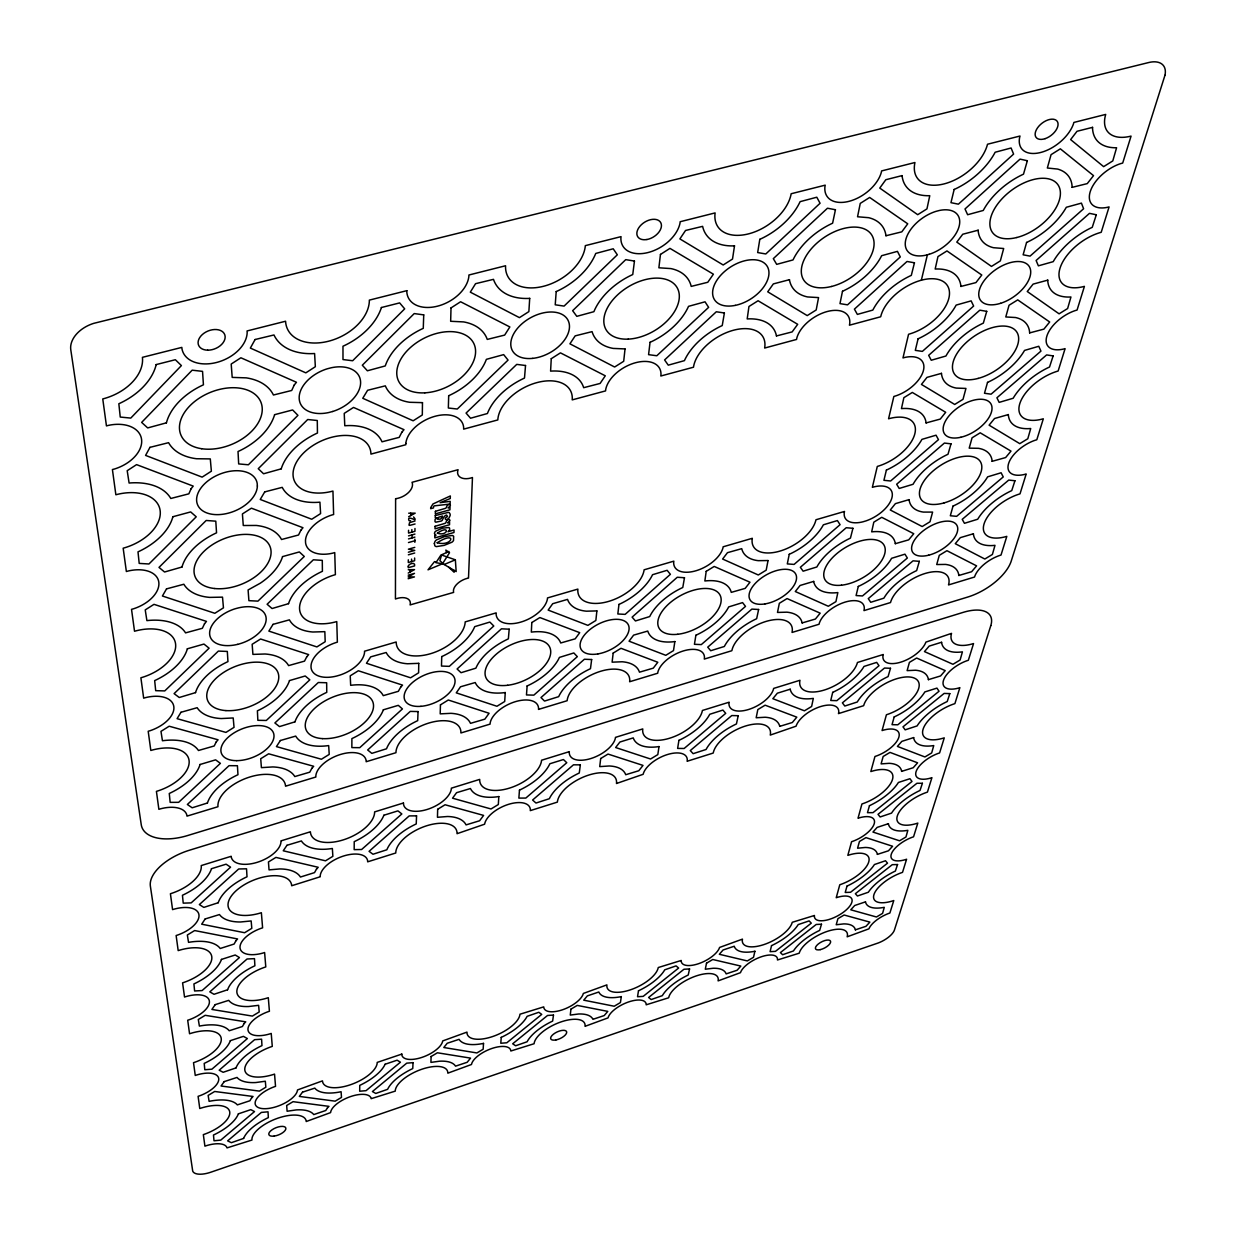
<?xml version="1.0" encoding="UTF-8"?>
<svg xmlns="http://www.w3.org/2000/svg" width="1236" height="1236" viewBox="0 0 1236 1236"><rect width="100%" height="100%" fill="white"/><g stroke="black" fill="none" stroke-linecap="round" stroke-linejoin="round"><path stroke-width="1.5" d="M408.313 559.8L408.297 562.519L414.601 560.727L414.632 558.008M408.56 530.275L408.544 533.071L414.941 531.295L414.972 528.483M410.197 571.974L410.228 569.703L414.539 569.611L408.204 573.056M410.723 515.582L410.738 513.187L415.188 513.156L408.668 516.71M411.542 561.592L411.573 559.105M411.835 532.16L411.866 529.595M412.051 537.923L412.082 534.879M414.848 542.295L414.879 539.205M454.168 570.399L454.122 572.237L448.637 567.139M921.361 280.201L927.386 254.77M442.534 563.74L449.518 552.708L445.856 550.097L446.505 552.585L440.897 555.119L435.922 562.72L442.534 563.74L428.011 569.827L434.516 561.638L436.37 562.133M446.505 552.585L448.869 551.457M444.157 564.512L455.358 559.815L456.161 571.557L444.157 564.512L439.908 560.696L441.546 554.995L455.358 559.815M237.683 644.389L239.429 643.879A29.664 17.289 -21.9 0 0 266.142 618.124A29.664 17.289 -21.9 0 0 236.539 608.39L234.577 608.946A29.664 17.289 -21.9 0 0 209.656 634.253A29.664 17.289 -21.9 0 0 237.683 644.342M408.189 575.157L414.493 573.365L408.174 576.934L414.462 576.918L408.158 578.711M408.374 552.214L414.755 550.422L408.405 549.186L414.786 547.378M408.359 554.809L414.724 553.002M408.513 535.883L414.941 534.076M408.498 538.911L414.894 537.119M408.467 542.558L414.863 540.75M415.111 520.912L409.549 522.658L408.977 525.084A1.869 1.112 -25.2 0 0 409.858 525.346L415.064 523.987M413.535 516.942C419.622 523.956 406.15 513.728 409.054 520.665A1.869 1.112 -25.3 0 0 410.089 520.82L410.599 520.711M408.235 569.75L410.228 569.703M408.699 513.203L410.738 513.187M401.824 1054.092L401.824 1054.787A21.97 9.471 -23.5 0 0 422.14 1057.321A21.97 9.471 -23.5 0 0 442.704 1040.928L466.976 1032.106A28.567 12.267 -24.3 0 0 492.561 1036.571A28.567 12.267 -24.3 0 0 519.97 1014.215L543.732 1006.877A21.522 9.208 -25.1 0 0 562.504 1009.781A21.522 9.208 -25.1 0 0 583.33 993.45L606.907 984.876A28.026 11.927 -25.8 0 0 630.453 989.82A28.026 11.927 -25.8 0 0 658.247 967.541L681.206 960.465A21.151 8.946 -26.5 0 0 698.525 963.709A21.151 8.946 -26.5 0 0 719.584 947.44L742.481 939.113A27.578 11.557 -27.2 0 0 764.095 944.52A27.578 11.557 -27.2 0 0 792.245 922.303L814.447 915.474A20.842 8.652 -27.8 0 0 829.217 919.429L831.643 918.595A20.842 8.652 -27.8 0 0 851.65 902.852L852.037 901.461A20.842 8.652 -27.8 0 0 837.39 897.351L836.216 897.738L839.785 884.76A28.057 11.912 -28.1 0 0 868.784 861.739A28.057 11.912 -28.1 0 0 847.834 855.374L851.589 841.685L852.917 841.252A21.893 9.517 -28.5 0 0 874.269 823.547A21.893 9.517 -28.5 0 0 859.236 817.861L858.016 818.263L861.94 803.972A29.509 13.117 -28.9 0 0 892.531 779.283A29.509 13.117 -28.9 0 0 870.824 771.573L874.964 756.463L876.355 756.015A23.051 10.491 -29.3 0 0 898.927 736.965A23.051 10.491 -29.3 0 0 883.354 730.167L882.071 730.584L886.413 714.763A31.132 14.508 -29.8 0 0 918.796 688.081A31.132 14.508 -29.8 0 0 895.961 678.966A31.132 14.508 -29.8 0 0 863.655 705.679L838.441 713.62L838.672 712.693A23.839 11.263 -28.9 0 0 820.349 706.637A23.839 11.263 -28.9 0 0 796.077 726.181L770.26 735.08A31.549 15.079 -28 0 0 745.293 726.088A31.549 15.079 -28 0 0 713.234 753.048L687.108 761.268L687.262 760.341A24.195 11.696 -27.1 0 0 667.116 754.64A24.195 11.696 -27.1 0 0 643.137 774.308L616.47 783.5A32.09 15.651 -26.1 0 0 588.923 775.003A32.09 15.651 -26.1 0 0 557.359 802.118L530.275 810.631L530.352 809.719A24.658 12.113 -25.1 0 0 508.274 804.42A24.658 12.113 -25.1 0 0 484.62 824.196L457.042 833.697A32.769 16.176 -24 0 0 426.76 825.741A32.769 16.176 -24 0 0 395.752 852.995L367.664 861.832L367.648 860.92A25.245 12.499 -22.9 0 0 343.484 856.038A25.245 12.499 -22.9 0 0 320.201 875.938L320.248 876.757L291.681 885.748A33.635 16.671 -21.8 0 0 258.648 878.332A33.635 16.671 -21.8 0 0 228.042 905.571A33.635 16.671 -21.8 0 0 261.368 912.724L262.604 927.85L260.981 928.36A24.921 11.989 -21.8 0 0 240.016 947.78A24.921 11.989 -21.8 0 0 263.16 953.002L264.612 952.523L265.786 966.907A31.889 14.909 -21.9 0 0 236.864 992.106A31.889 14.909 -21.9 0 0 268.305 997.699L269.417 1011.264L267.872 1011.774A23.654 10.753 -21.9 0 0 247.972 1029.743A23.654 10.753 -21.9 0 0 269.85 1033.899L271.225 1033.435L272.275 1046.382A30.297 13.411 -21.9 0 0 244.79 1069.789A30.297 13.411 -21.9 0 0 274.546 1074.115L275.535 1086.351L274.083 1086.846A22.511 9.703 -22 0 0 255.157 1103.748A22.511 9.703 -22 0 0 276.617 1106.591A22.511 9.703 -22 0 0 297.49 1089.951L322.488 1080.867A29.2 12.592 -22.8 0 0 350.236 1084.822A29.2 12.592 -22.8 0 0 377.212 1062.404L401.824 1054.092M403.477 802.983L403.477 803.925A25.632 13.04 -24.2 0 0 427.208 809.441A25.632 13.04 -24.2 0 0 451.325 789.031L451.356 788.166L479.707 779.391A33.31 16.84 -25.3 0 0 509.402 788.135A33.31 16.84 -25.3 0 0 541.569 760.233L569.348 751.642L569.255 752.616A25.106 12.592 -26.4 0 0 590.901 758.533A25.106 12.592 -26.4 0 0 615.358 738.247L615.466 737.367L642.782 728.916A32.692 16.238 -27.5 0 0 669.711 738.201A32.692 16.238 -27.5 0 0 702.403 710.468L729.178 702.187L728.993 703.16A24.689 12.113 -28.5 0 0 748.676 709.464A24.689 12.113 -28.5 0 0 773.442 689.317L773.628 688.421L799.97 680.279A32.213 15.604 -29.4 0 0 824.288 690.043A32.213 15.604 -29.4 0 0 857.444 662.481L883.277 654.493L883.014 655.482A24.365 11.618 -30.3 0 0 900.859 662.125A24.365 11.618 -30.3 0 0 925.903 642.117L951.55 633.357A31.858 14.94 -31.1 0 0 973.551 643.554L968.344 660.287L966.923 660.735A23.561 10.815 -30.5 0 0 943.439 680.526A23.561 10.815 -30.5 0 0 958.58 688.066L959.862 687.649L954.903 703.624A30.127 13.519 -30 0 0 923.091 729.209A30.127 13.519 -30 0 0 944.273 737.846L939.592 752.956L938.232 753.388A22.325 9.795 -29.6 0 0 916.046 771.743A22.325 9.795 -29.6 0 0 930.693 778.062L931.913 777.66L927.433 792.106A28.598 12.267 -29.2 0 0 897.321 815.93A28.598 12.267 -29.2 0 0 917.807 823.099L913.558 836.803L912.261 837.235A21.228 8.915 -28.8 0 0 891.249 854.323A21.228 8.915 -28.8 0 0 905.432 859.623L906.591 859.236L902.527 872.353A27.223 11.186 -28.5 0 0 873.945 894.617A27.223 11.186 -28.5 0 0 893.767 900.55L889.889 913.033L888.653 913.45A20.239 8.142 -28.2 0 0 868.923 928.823L847.154 936.826A26.759 10.861 -27.6 0 0 826.884 931.511A26.759 10.861 -27.6 0 0 799.213 953.203L777.459 959.986A20.502 8.405 -26.9 0 0 761.16 956.818A20.502 8.405 -26.9 0 0 740.472 972.67L718.101 980.89A27.161 11.217 -26.3 0 0 696.007 976.007A27.161 11.217 -26.3 0 0 668.676 997.761L646.181 1004.806A20.842 8.652 -25.6 0 0 628.537 1001.963A20.842 8.652 -25.6 0 0 608.05 1017.877L585.045 1026.328A27.625 11.541 -24.9 0 0 561.051 1021.894A27.625 11.541 -24.9 0 0 534.091 1043.725L510.823 1051.002A21.228 8.899 -24.2 0 0 491.727 1048.53A21.228 8.899 -24.2 0 0 471.488 1064.49L447.818 1073.172A28.196 11.85 -23.5 0 0 421.8 1069.248A28.196 11.85 -23.5 0 0 395.242 1091.125L371.171 1098.68A21.707 9.131 -22.7 0 0 350.56 1096.579A21.707 9.131 -22.7 0 0 330.599 1112.601L306.219 1121.531A28.876 12.128 -22 0 0 278.054 1118.117A28.876 12.128 -22 0 0 251.943 1140.055L227.022 1147.889A22.263 9.332 -21.3 0 0 206.242 1145.71L204.913 1146.158L203.337 1134.633A29.973 12.901 -21.2 0 0 229.741 1112.045A29.973 12.901 -21.2 0 0 199.769 1108.507L198.1 1096.317L199.614 1095.822A23.376 10.321 -21.1 0 0 218.71 1078.518A23.376 10.321 -21.1 0 0 196.632 1074.996L195.257 1075.459L193.511 1062.697A31.518 14.307 -21 0 0 221.229 1038.441A31.518 14.307 -21 0 0 189.556 1033.744L187.702 1020.225L189.293 1019.715A24.612 11.479 -20.9 0 0 209.363 1001.067A24.612 11.479 -20.9 0 0 186.003 996.571L184.535 997.05L182.588 982.852A33.218 15.96 -20.8 0 0 211.773 956.695A33.218 15.96 -20.8 0 0 178.185 950.608L176.13 935.528L177.799 934.988A25.987 12.854 -20.7 0 0 198.95 914.794A25.987 12.854 -20.7 0 0 174.137 909.14L172.577 909.619L170.413 893.736A35.118 17.907 -20.6 0 0 201.236 865.571L231.194 856.285L231.302 857.243A26.327 13.441 -21.8 0 0 257.273 862.311A26.327 13.441 -21.8 0 0 280.989 841.762L280.927 840.897L310.39 831.782A34.114 17.397 -23 0 0 343.036 839.955A34.114 17.397 -23 0 0 374.632 811.897L403.477 802.983M395.613 498.711L395.443 598.996L396.339 598.688A14.044 8.003 -24.5 0 1 410.089 604.929L453.627 592.399A13.905 7.879 -25.7 0 1 467.625 578.247L468.506 578.077L472.461 477.529A14.724 8.868 -26.6 0 1 458.092 469.695L412.005 482.318A14.322 8.698 -25.3 0 1 412.484 484.11A14.847 9.007 -25.3 0 1 395.613 498.726M405.825 443.43L405.825 444.713L370.939 454.106A41.128 25.632 -24.2 0 0 331.48 437.328A41.128 25.632 -24.2 0 0 293.04 474.701A41.128 25.632 -24.2 0 0 332.947 491.063L333.627 514.516L331.65 515.057A30.267 18.2 -23.9 0 0 305.477 540.487L305.586 542.99A30.267 18.2 -23.9 0 0 332.978 553.095L334.74 552.585L335.389 574.647A38.501 22.356 -23.6 0 0 299.545 608.514A38.501 22.356 -23.6 0 0 336.764 621.584L337.366 642.133A28.335 15.914 -23.4 0 0 311.024 666.791L311.086 667.934A28.397 15.944 -23.4 0 0 336.686 676.03L340.163 675.01A28.397 15.944 -23.4 0 0 364.558 652.253L364.527 651.217L396.184 641.994A36.833 20.579 -24.9 0 0 430.252 653.782A36.833 20.579 -24.9 0 0 465.2 621.893L496.161 612.886L496.1 614.045A27.717 15.357 -26.4 0 0 520.773 622.11A27.717 15.357 -26.4 0 0 547.424 598.981L547.502 597.93L577.876 589.093A36.076 19.761 -27.8 0 0 608.514 601.438A36.076 19.761 -27.8 0 0 644.126 569.796L673.852 561.144L673.682 562.303A27.223 14.708 -29.1 0 0 695.945 570.769A27.223 14.708 -29.1 0 0 722.967 547.842L723.153 546.791L752.322 538.293A35.52 18.895 -30.2 0 0 779.777 551.148A35.52 18.895 -30.2 0 0 815.961 519.753L844.528 511.441L844.265 512.6A26.868 14.044 -31.3 0 0 862.821 521.839L865.895 520.928A26.868 14.044 -31.3 0 0 892.006 497.444A26.868 14.044 -31.3 0 0 873.837 486.907L872.353 487.339L877.297 466.435A36.477 19.544 -32.2 0 0 914.903 433.527A36.477 19.544 -32.2 0 0 888.56 418.788L893.86 396.447L895.559 395.968A28.722 15.79 -33.1 0 0 923.508 370.197A28.722 15.79 -33.1 0 0 904.551 357.498L902.975 357.946L908.568 334.261A39.119 22.032 -34.2 0 0 948.939 297.907A39.119 22.032 -34.2 0 0 920.897 280.325A39.119 22.032 -34.2 0 0 880.696 316.771L849.426 325.207L849.704 323.786A29.911 17.242 -32.9 0 0 827.008 311.58A29.911 17.242 -32.9 0 0 796.787 338.17L796.556 339.452L764.651 348.042A39.537 23.283 -31.5 0 0 733.334 330.275A39.537 23.283 -31.5 0 0 693.489 367.216L660.812 376.007L660.982 374.601A30.297 18.185 -29.9 0 0 635.443 362.751A30.297 18.185 -29.9 0 0 605.686 389.618L605.563 390.9L572.222 399.877A40.17 24.504 -28.2 0 0 536.857 382.619A40.17 24.504 -28.2 0 0 497.814 419.931L463.639 429.139L463.67 427.733A30.9 19.081 -26.3 0 0 435.072 416.269A30.9 19.081 -26.3 0 0 405.825 443.43M406.845 290.661L406.829 292.268A33.202 22.016 -27.9 0 0 437.498 306.173A33.202 22.016 -27.9 0 0 468.861 276.478L468.907 275.01L505.57 265.755A43.198 28.165 -30.2 0 0 543.376 286.319A43.198 28.165 -30.2 0 0 585.339 245.64L621.044 236.632L620.889 238.254A32.63 20.827 -32.2 0 0 648.066 252.53A32.63 20.827 -32.2 0 0 680.001 223.191L680.171 221.723L715.119 212.916A42.611 26.574 -34 0 0 748.367 233.913A42.611 26.574 -34 0 0 791.164 193.743L825.215 185.153L824.922 186.76A32.29 19.606 -35.5 0 0 848.9 201.36A32.29 19.606 -35.5 0 0 881.314 172.391L881.608 170.923L914.949 162.519A42.287 24.967 -36.8 0 0 944.01 183.917A42.287 24.967 -36.8 0 0 987.518 144.226L1020.024 136.022L1019.592 137.629A32.105 18.401 -37.9 0 0 1040.65 152.492A32.105 18.401 -37.9 0 0 1073.466 123.909L1073.868 122.441L1105.71 114.407A42.117 23.407 -38.8 0 0 1131.064 136.099L1122.69 163.075L1120.928 163.538A30.761 16.779 -37.4 0 0 1090.198 191.765A30.761 16.779 -37.4 0 0 1107.518 207.308L1109.094 206.891L1101.214 232.291A38.872 20.796 -36.2 0 0 1060.04 268.15A38.872 20.796 -36.2 0 0 1084.42 286.366L1077.066 310.066L1075.397 310.53A28.521 14.94 -35.1 0 0 1046.861 336.115A28.521 14.94 -35.1 0 0 1063.609 349.046L1065.092 348.614L1058.14 371.016A36.184 18.571 -34.1 0 0 1019.777 403.709A36.184 18.571 -34.1 0 0 1043.323 418.788L1036.803 439.769L1035.227 440.232A26.62 13.364 -33.2 0 0 1008.576 463.593A26.62 13.364 -33.2 0 0 1024.783 474.377L1026.189 473.96L1020.009 493.859A33.882 16.64 -32.4 0 0 984.088 523.832A33.882 16.64 -32.4 0 0 1006.815 536.362L1001.005 555.072L999.522 555.52A24.998 12.005 -31.7 0 0 974.849 576.084L974.555 577.027L948.506 584.937A33.017 16.145 -30.9 0 0 925.069 573.489A33.017 16.145 -30.9 0 0 890.523 602.55L863.949 610.615L864.196 609.58A25.261 12.561 -30 0 0 845.069 602.117A25.261 12.561 -30 0 0 819.283 623.284L819.082 624.242L792.044 632.446A33.418 16.856 -29 0 0 765.918 621.461A33.418 16.856 -29 0 0 731.866 650.708L704.273 659.082L704.443 658.046A25.632 13.102 -27.9 0 0 683.292 650.955A25.632 13.102 -27.9 0 0 657.83 672.291L657.707 673.234L629.634 681.747A33.975 17.551 -26.8 0 0 600.634 671.272A33.975 17.551 -26.8 0 0 567.123 700.719L538.479 709.418L538.556 708.398A26.11 13.611 -25.6 0 0 515.227 701.708A26.11 13.611 -25.6 0 0 490.136 723.184L490.089 724.111L460.92 732.963A34.701 18.2 -24.4 0 0 428.846 723.045A34.701 18.2 -24.4 0 0 395.953 752.693L366.165 761.731L366.15 760.712A26.744 14.09 -23.1 0 0 340.503 754.454A26.744 14.09 -23.1 0 0 315.813 776.084L315.86 777.011L285.547 786.204A35.643 18.803 -21.8 0 0 250.151 776.903A35.643 18.803 -21.8 0 0 217.969 806.722L186.976 816.131L186.852 815.127A27.547 14.508 -20.5 0 0 160.51 808.823L158.872 809.317L156.416 791.38A37.312 20.301 -20.3 0 0 189.062 760.387A37.312 20.301 -20.3 0 0 150.823 750.468L148.196 731.264L150.097 730.708A29.278 16.47 -20.2 0 0 173.812 706.559A29.278 16.47 -20.2 0 0 145.431 697.645L143.67 698.17L140.889 677.791A39.722 23.129 -20.1 0 0 175.558 643.755A39.722 23.129 -20.1 0 0 134.523 631.241L131.526 609.348L133.565 608.776A31.255 18.864 -20 0 0 158.795 582.11A31.255 18.864 -20 0 0 128.235 571.001L126.366 571.511L123.167 548.197A42.487 26.605 -19.9 0 0 160.139 510.53A42.487 26.605 -19.9 0 0 115.86 494.755L112.414 469.541L114.608 468.969A33.496 21.8 -19.8 0 0 141.553 439.29A33.496 21.8 -19.8 0 0 108.474 425.369L106.451 425.91L102.758 398.934A45.67 30.915 -19.7 0 0 142.418 357.343L181.831 347.393L182.001 349.015A34.129 23.067 -22.5 0 0 216.454 362.503A34.129 23.067 -22.5 0 0 247.169 332.422L247.061 330.954L285.578 321.236A44.172 29.649 -25.3 0 0 328.359 341.275A44.172 29.649 -25.3 0 0 369.348 300.116L406.845 290.661M776.455 335.945L792.137 331.912L797.683 324.311L758.07 300.75L748.954 306.497L747.193 318.934A52.715 31.055 -31.5 0 1 776.455 335.945M408.266 566.196L408.251 567.71L414.585 565.918C415.775 561.561 408.714 563.57 408.266 566.196M779.746 726.351L792.338 722.504L796.803 717.158L765.115 705.184L757.822 709.588L756.169 717.761L765.13 717.251A42.07 20.116 -28 0 1 779.746 726.351M789.464 279.676L789.464 279.861A54.399 32.198 -34.1 0 0 807.587 296.949L818.556 297.598L816.193 309.973L807.216 315.597L767.726 291.82L773.35 283.909L789.464 279.676M413.04 1062.651L412.762 1068.568A37.605 15.79 -23.5 0 0 387.61 1089.318L375.759 1093.458L372.407 1091.558L406.737 1063.161L413.04 1062.651M416.563 815.853L416.238 823.933A43.693 21.584 -24 0 0 386.837 849.781L372.978 854.246L369.07 851.341L409.209 815.914L416.563 815.853M418.062 711.565L417.691 720.65A46.273 24.272 -24.4 0 0 386.513 748.784L371.82 753.373L367.664 749.974L410.259 711.395L418.062 711.565M418.757 663.346L418.618 672.817L410.584 677.807L366.459 663.253L370.692 656.872L386.188 652.5A49.116 27.439 -24.9 0 0 407.556 663.763L418.757 663.346M422.48 402.642L422.31 414.972L413.148 420.796L362.766 398.286L367.602 390.282L385.323 385.848A56.083 35.875 -27 0 0 409.719 402.287L422.48 402.642M423.732 314.886L423.268 328.343A56.083 35.875 -27 0 0 385.261 365.933L367.386 370.785L362.318 365.207L414.23 313.573L423.732 314.886M790.221 689.209L790.221 689.333A42.951 20.796 -29.4 0 0 813.319 698.386L811.635 706.467L804.435 710.808L772.84 698.695L777.351 693.195L790.221 689.209M430.7 507.641L430.684 508.691L433.496 507.903L433.573 506.621A1.607 0.958 -25.8 0 1 434.284 505.864L450.105 504.056L450.182 501.368L440.093 502.681L450.259 498.525L450.337 495.945L432.955 503.979L430.7 507.641M434.871 535.497L434.825 537.892L453.967 532.515L454.045 530.012L447.988 531.712L449.054 530.738A3.353 1.978 -25.8 0 0 449.641 529.78L449.549 528.127A3.492 2.055 -25.8 0 0 448.822 527.525L442.241 528.22L435.582 531.233A3.492 2.055 -25.6 0 0 434.809 532.252C432.94 534.415 438.239 535.358 434.871 535.497M435.072 526.304L435.026 528.823L449.518 524.759L449.58 522.349L447.648 522.89L449.363 521.453A3.399 2.009 -25.8 0 0 449.981 520.325C449.564 518.239 445.949 520.449 445.995 522.504A2.379 1.406 -25.8 0 1 445.022 523.353L435.072 526.304M435.304 515.366L435.257 517.807L436.771 517.683L435.041 519.553L435.01 521.592A3.198 1.885 -25.7 0 0 435.845 522.179L441.391 520.989A3.368 1.993 -25.7 0 0 442.241 520.325C442.782 518.456 446.428 512.353 447.478 516.385A1.56 0.927 -25.9 0 1 446.799 517.065C443.678 517.961 445.686 521.36 448.127 518.703A3.739 2.209 -25.9 0 0 449.116 517.838L450.136 515.474A13.179 7.802 -25.7 0 0 450.12 514.114L449.271 512.662A3.105 1.839 -25.9 0 0 448.359 512.384L436.524 515.273A4.774 2.843 -25.8 0 1 435.304 515.366M435.396 511.302L435.335 513.867L449.935 509.804L450.012 507.363L448.065 507.903L449.78 506.451A3.43 2.039 -26 0 0 450.414 505.308C449.997 503.191 446.35 505.416 446.397 507.502A2.395 1.421 -25.9 0 1 445.423 508.351L435.396 511.302M802.149 622.929L815.42 619.035L820.179 613.164L787.069 598.564L779.344 603.292L777.49 612.438L786.899 612.175A44.558 22.48 -29 0 1 802.149 622.929M431.086 1056.533L430.931 1062.388L439.583 1061.199A37.605 15.79 -23.5 0 1 455.528 1066.158L467.177 1062.28L470.561 1058.124L437.405 1052.778L431.086 1056.533M437.668 809.286L437.451 817.29L447.556 816.502A43.693 21.584 -24 0 1 466.065 824.891L479.63 820.75L483.6 815.405L445.068 804.76L437.668 809.286M440.449 704.86L440.201 713.867L450.908 713.326A46.273 24.272 -24.4 0 1 470.499 723.354L484.852 719.151L489.085 713.265L448.297 700.009L440.449 704.86M441.731 656.579L441.484 666.065L449.348 666.343L493.782 626.003L489.858 622.063L474.717 626.637A49.116 27.439 -24.9 0 1 441.978 656.486L441.731 656.579M448.683 395.69L448.344 408.019L457.289 409.023L508.058 360.093L503.655 354.624L486.381 359.336A56.083 35.875 -27 0 1 448.946 395.597L448.683 395.69M451.016 307.918L450.661 321.283L463.639 321.916A56.083 35.875 -27 0 1 487.262 339.421L504.659 335.095L509.85 326.953L460.595 301.754L451.016 307.918M813.705 581.399L813.69 581.538A45.624 23.252 -30.6 0 0 837.838 592.569L835.938 601.623L828.305 606.258L795.289 591.519L800.109 585.462L813.705 581.399M434.346 543.469L434.84 545.756A4.944 2.889 -25.6 0 0 436.416 546.606L444.141 545.385L451.897 542.233A4.929 2.874 -25.8 0 0 453.519 540.503L453.658 536.316A4.944 2.889 -25.8 0 0 452.098 535.466L444.357 536.656L436.571 539.823A4.944 2.889 -25.6 0 0 434.933 541.584L434.346 543.469M885.965 235.752L901.801 231.843L907.734 223.809L869.65 197.451L860.256 203.399L857.552 216.763L868.676 217.69A54.399 32.198 -34.1 0 1 885.965 235.752M483.523 1043.385L483.152 1049.24L476.895 1052.948L443.801 1047.51L447.216 1043.261L459.081 1039.337A38.084 16.362 -24.3 0 0 483.338 1043.431L483.523 1043.385M498.819 796.556L498.324 804.528L491.016 808.977L452.546 798.193L456.563 792.693L470.437 788.522A44.419 22.449 -25.3 0 0 498.602 796.602L498.819 796.556M505.261 692.531L504.705 701.492L496.949 706.266L456.254 692.855L460.518 686.783L475.242 682.535A47.122 25.307 -26 0 0 505.045 692.577L505.261 692.531M509.186 629.186L508.367 638.857A47.122 25.307 -26 0 0 475.891 668.166L461.043 672.708L457.088 668.985L501.445 628.815L509.186 629.186M525.532 365.501L524.497 378.061A53.565 32.677 -28.2 0 0 487.417 413.519L470.545 418.231L466.065 413.071L516.741 364.388L525.532 365.501M529.703 298.355L528.869 311.611L519.444 317.637L470.313 292.159L475.566 283.677L493.488 279.351A57.613 37.559 -30.2 0 0 529.425 298.401L529.703 298.355M902.095 175.605L902.079 175.821A56.377 33.295 -36.8 0 0 929.766 195.69L926.954 208.884L917.715 214.693L879.769 188.088L885.81 179.73L902.095 175.605M855.374 929.843L865.972 926.305L869.866 922.118L844.126 915.011L837.931 918.657L836.216 924.76L843.632 923.91A35.69 14.492 -27.6 0 1 855.374 929.843M865.509 901.847L854.709 905.494L850.77 909.804L876.448 916.988L882.581 913.389L884.281 907.332A36.307 14.909 -28.5 0 1 865.509 901.94M156.153 364.589L156.138 364.821A60.904 41.236 -19.6 0 1 118.841 403.755L120.247 417.057L130.769 418.092L181.398 365.593L175.357 359.722L156.153 364.589M895.312 543.685L908.692 539.854L913.744 533.705L881.731 517.312L873.806 522.164L871.674 531.851A45.624 23.252 -30.6 0 1 895.312 543.685M501.229 1037.375L500.796 1043.246L506.806 1042.782L541.723 1014.385L538.803 1012.284L527.123 1016.332A38.084 16.362 -24.3 0 1 501.414 1037.298L501.229 1037.375M519.46 790.113L518.873 798.101L525.825 798.07L566.768 762.72L563.431 759.537L549.865 763.755A44.419 22.449 -25.3 0 1 519.676 790.02L519.46 790.113M527.123 685.965L526.474 694.941L533.844 695.142L577.32 656.656L573.828 652.963L559.414 657.413A47.122 25.307 -26 0 1 527.355 685.872L527.123 685.965M531.804 622.542L531.325 632.106A47.122 25.307 -26 0 1 560.711 642.983L575.203 638.827L579.715 632.662L539.869 617.552L531.804 622.542M551.256 358.703L550.592 371.124A53.565 32.677 -28.2 0 1 583.67 387.687L600.093 383.454L605.285 375.806L560.449 352.863L551.256 358.703M556.2 291.557L555.227 304.798L564.08 306.095L617.32 254.801L613.21 248.791L595.737 253.442A57.613 37.559 -30.2 0 1 556.478 291.464L556.2 291.557M877.405 854.37L888.468 850.785L892.593 846.258L865.957 837.622L859.453 841.484L857.583 848.205L865.308 847.463A37.42 15.898 -28.1 0 1 877.405 854.37M166.427 422.836L147.687 427.919L141.646 422.403L192.167 370.182L202.549 371.372L203.43 384.813A57.659 37.482 -22.3 0 0 166.427 422.836M909.109 499.622L909.093 499.777A46.844 24.009 -32.3 0 0 923.431 512.09L932.608 512.09L929.997 521.762L922.18 526.536L890.275 509.989L895.405 503.639L909.109 499.622M888.421 823.686L888.406 823.794A38.131 16.362 -29.2 0 0 907.842 830.329L905.957 836.988L899.53 840.789L872.956 832.06L877.127 827.409L888.421 823.686M926.104 422.928L940.256 419.081L945.679 412.283L912.307 392.445L903.871 397.668L901.446 408.606A48.637 26.08 -32.2 0 1 926.104 422.928M172.839 516.741L172.824 516.942A56.655 35.473 -19.9 0 1 137.999 551.874L139.204 563.4L148.953 563.987L196.23 516.818L190.668 511.92L172.839 516.741M901.631 771.372L913.219 767.726L917.591 762.813L890.013 752.4L883.168 756.478L881.098 763.894L889.163 763.323A39.351 17.489 -28.9 0 1 901.631 771.372M181.986 567.015L164.558 572.005L158.996 567.401L206.18 520.48L215.79 521.175L216.547 532.824A53.828 32.491 -22 0 0 181.986 567.015M941.477 373.349L941.461 373.519A50.12 26.929 -34.1 0 0 956.293 388.089L965.949 388.428L963.014 399.321L954.702 404.45L921.453 384.427L926.969 377.382L941.477 373.349M913.667 737.583L913.651 737.691A40.17 18.03 -30 0 0 933.752 745.571L931.681 752.925L924.914 756.957L897.413 746.42L901.832 741.368L913.667 737.583M960.913 286.443L975.93 282.596L981.786 275.025L946.961 250.939L937.954 256.594L935.173 269.031A52.175 29.386 -34.2 0 1 960.913 286.443M187.331 648.807L187.316 648.977A52.978 30.854 -20.1 0 1 154.67 680.603L155.69 690.677L164.774 690.909L209.1 648.189L203.955 644.064L187.331 648.807M928.406 679.645L940.565 675.953L945.216 670.607L916.648 658.046L909.418 662.388L907.116 670.623L915.552 670.236A41.514 19.343 -29.8 0 1 928.406 679.645M978.17 230.205L978.139 230.39A54.013 30.328 -36.5 0 0 993.497 247.71L1003.678 248.513L1000.341 260.873L991.473 266.42L956.788 242.101L962.751 234.237L978.17 230.205M195.535 692.624L179.251 697.506L174.091 693.628L218.355 651.094L227.316 651.434L227.949 661.615A50.475 28.428 -21.8 0 0 195.535 692.624M941.616 642.241L929.194 646.104L924.466 651.588L952.971 664.288L960.109 659.993L962.427 651.851A42.487 19.93 -31.1 0 1 941.6 642.365M437.189 542.759C453.009 547.115 457.49 529.765 437.189 542.759M553.481 1015.065L552.646 1021.075A36.833 15.388 -24.9 0 0 527.108 1041.763L515.613 1045.764L512.677 1043.787L547.533 1015.467L553.481 1015.065M580.348 764.852L579.267 773.01A42.781 20.873 -26.1 0 0 549.34 798.719L535.976 803.045L532.608 800.032L573.473 764.821L580.348 764.852M591.658 659.53L590.468 668.691A45.299 23.407 -26.8 0 0 558.672 696.656L544.535 701.075L540.982 697.567L584.396 659.251L591.658 659.53M596.88 610.908L595.86 620.472L587.903 625.37L548.151 610.09L552.708 603.709L567.54 599.383A48.096 26.342 -27.8 0 0 586.405 611.187L596.88 610.908M625.03 348.923L623.701 361.283L614.632 367.015L569.92 343.824L575.173 335.868L592.075 331.634A55.048 34.083 -31 0 0 613.195 348.413L625.03 348.923M634.454 261.059L632.755 274.531A55.048 34.083 -31 0 0 593.898 311.688L576.81 316.339L572.639 310.684L625.74 259.637L634.454 261.059M200.031 764.497L200.016 764.651A49.749 27.068 -20.3 0 1 169.27 793.481L170.166 802.365L178.648 802.334L220.394 763.354L215.605 759.846L200.031 764.497M958.827 575.482L971.62 571.727L976.595 565.872L946.93 550.7L939.283 555.35L936.718 564.543L945.54 564.419A44.017 21.522 -30.9 0 1 958.827 575.482M207.432 803.014L192.167 807.788L187.362 804.481L229.031 765.671L237.42 765.717L237.961 774.709A47.524 25.075 -21.8 0 0 207.432 803.014M437.405 533.179C448.127 536.918 450.507 523.987 437.405 533.179M973.427 533.751L960.326 537.645L955.273 543.685L984.829 559.027L992.4 554.454L994.995 545.339A45.176 22.186 -32.4 0 1 973.412 533.89M570.955 1009.132L570.26 1015.08L578.479 1013.999A36.833 15.388 -24.9 0 1 592.94 1019.314L604.219 1015.559L607.788 1011.388L577.243 1005.409L570.955 1009.132M600.681 758.533L599.723 766.614L609.224 765.98A42.781 20.873 -26.1 0 1 625.725 774.725L638.796 770.739L643.014 765.408L608.019 754.068L600.681 758.533M613.18 653.087L612.114 662.172L622.141 661.77A45.299 23.407 -26.8 0 1 639.475 672.183L653.288 668.135L657.799 662.264L620.982 648.297L613.18 653.087M618.958 604.419L617.83 613.983L625.138 614.369L670.391 574.323L667.116 570.306L652.546 574.709A48.096 26.342 -27.8 0 1 619.19 604.327L618.958 604.419M650.043 342.295L648.576 354.655L656.795 355.752L708.63 307.347L705.03 301.816L688.529 306.343A55.048 34.083 -31 0 1 650.306 342.202L650.043 342.295M660.457 254.431L658.881 267.795L670.901 268.583A55.048 34.083 -31 0 1 691.202 286.397L707.795 282.271L713.388 274.191L669.958 248.374L660.457 254.431M992.153 461.322L1005.64 457.552L1010.986 451.109L980.21 432.816L972.068 437.807L969.194 448.143L978.464 448.313A46.844 24.009 -32.3 0 1 992.153 461.322M211.464 868.707L211.449 868.846A46.829 23.886 -20.6 0 1 182.449 895.266L183.222 903.145L191.178 902.883L230.56 867.162L226.095 864.18L211.464 868.707M274.577 414.678L274.546 414.894A57.659 37.482 -22.3 0 1 238.023 451.526L238.672 463.917L248.374 464.782L297.938 415.342L292.638 409.95L274.577 414.678M1008.36 414.57L1008.344 414.724A48.235 24.751 -34.1 0 0 1030.716 428.521L1027.796 438.749L1019.762 443.647L989.094 425.169L994.532 418.51L1008.36 414.57M218.2 902.743L203.832 907.394L199.351 904.582L238.672 868.985L246.536 868.8L247.015 876.772A44.851 22.217 -21.8 0 0 218.2 902.743M281.221 468.846L263.577 473.774L258.247 468.707L307.702 419.514L317.281 420.503L317.451 433.017A54.847 34.175 -24.2 0 0 281.221 468.846M1029.65 332.901L1043.895 329.131L1049.673 321.993L1017.722 299.885L1009.039 305.261L1005.78 316.957L1015.544 317.528A50.12 26.929 -34.1 0 1 1029.65 332.901M221.414 959.43L221.399 959.553A44.295 21.275 -20.8 0 1 193.913 983.933L194.608 990.978L202.117 990.561L239.429 957.56L235.226 954.995L221.414 959.43M282.519 556.617L282.503 556.803A53.828 32.491 -22 0 1 260.255 583.222L248.096 589.958L248.899 600.665L257.938 601.129L304.272 556.478L299.344 551.936L282.519 556.617M1047.773 280.139L1047.742 280.325A51.835 27.733 -36.2 0 0 1070.948 296.98L1067.626 308.536L1059.082 313.82L1027.255 291.511L1033.126 284.11L1047.773 280.139M227.579 989.773L214.013 994.285L209.796 991.875L247.061 958.997L254.477 958.642L254.894 965.764A42.518 19.884 -21.9 0 0 227.579 989.773M288.529 603.678L272.059 608.529L267.115 604.25L313.357 559.8L322.287 560.371L322.411 571.295A51.34 29.819 -23.6 0 0 288.529 603.678M1072.137 187.362L1087.263 183.608L1093.52 175.636L1060.349 148.83L1051.063 154.67L1047.34 168.019L1057.614 169.069A54.013 30.328 -36.5 0 1 1072.137 187.362M230.329 1040.666L230.313 1040.774A42.024 19.065 -21 0 1 204.203 1063.408L204.805 1069.743L211.912 1069.186L247.37 1038.564L243.415 1036.355L230.329 1040.666M289.471 680.588L289.44 680.742A50.475 28.428 -21.8 0 1 257.397 710.824L257.845 720.31L266.312 720.464L309.819 679.831L305.215 675.984L289.471 680.588M1092.562 127.354L1092.531 127.555A56.161 31.209 -38.8 0 0 1116.587 147.748L1112.786 160.927L1103.64 166.644L1070.623 139.591L1077.004 131.294L1092.562 127.354M621.322 996.602L620.426 1002.55L614.215 1006.228L583.732 1000.171L587.332 995.892L598.811 991.998A37.374 15.898 -25.8 0 0 621.152 996.649L621.322 996.602M659.02 746.559L657.815 754.609L650.553 759.012L615.636 747.533L619.9 742.033L633.249 737.892A43.584 21.645 -27.5 0 0 658.819 746.606L659.02 746.559M674.856 641.561L673.496 650.6L665.802 655.312L629.062 641.19L633.62 635.134L647.757 631.055A46.257 24.303 -28.5 0 0 674.64 641.608L674.856 641.561M684.481 577.737L682.782 587.486A46.257 24.303 -28.5 0 0 649.719 616.563L635.443 620.951L632.106 617.135L677.266 577.258L684.481 577.737M724.389 312.986L722.241 325.562A52.715 31.055 -31.5 0 0 684.42 360.649L668.274 365.161L664.597 359.939L716.308 311.766L724.389 312.986M734.508 245.809L732.515 259.05L723.184 264.983L679.877 238.903L685.547 230.468L702.62 226.358A56.825 35.442 -34 0 0 734.261 245.856L734.508 245.809M236.014 1067.904L223.144 1072.292L219.174 1070.206L254.585 1039.677L261.599 1039.182L261.97 1045.61A40.402 17.891 -21.9 0 0 236.014 1067.904M294.94 721.855L279.49 726.598L274.886 722.967L318.316 682.504L326.659 682.751L326.752 692.361A48.266 26.234 -23.2 0 0 294.94 721.855M238.363 1113.852L238.347 1113.96A39.969 17.196 -21.2 0 1 213.473 1135.034L214.013 1140.766L220.75 1140.117L254.523 1111.566L250.784 1109.65L238.363 1113.852M638.487 990.778L637.529 996.741L643.199 996.37L678.61 968.051L676.077 965.888L664.752 969.812A37.374 15.898 -25.8 0 1 638.672 990.7L638.487 990.778M678.919 740.349L677.622 748.413L684.126 748.491L725.717 713.342L722.905 710.082L709.773 714.269A43.584 21.645 -27.5 0 1 679.136 740.256L678.919 740.349M695.883 635.242L694.431 644.296L701.291 644.605L745.509 606.397L742.573 602.612L728.699 606.907A46.257 24.303 -28.5 0 1 696.1 635.165L695.883 635.242M706.204 571.356L704.86 580.982A46.257 24.303 -28.5 0 1 731.264 592.368L745.184 588.382L749.974 582.218L714.192 566.443L706.204 571.356M759.8 239.321L757.668 252.561L765.795 253.967L820.071 203.26L816.795 197.219L800.109 201.653A56.825 35.442 -34 0 1 760.063 239.228L759.8 239.321M243.616 1138.418L231.379 1142.682L227.625 1140.874L261.368 1112.415L268.027 1111.813L268.336 1117.622A38.501 16.176 -22 0 0 243.616 1138.418M381.368 307.532L381.337 307.764A58.911 39.537 -25.3 0 1 342.975 346.234L342.99 359.568L352.662 360.742L404.682 308.846L399.645 302.897L381.368 307.532M689.564 968.931L688.22 975.034A36.199 14.956 -26.3 0 0 662.326 995.66L651.171 999.553L648.606 997.483L683.956 969.256L689.564 968.931M738.216 715.706L736.44 723.941A42.07 20.116 -28 0 0 706.05 749.495L693.149 753.666L690.275 750.576L731.789 715.551L738.216 715.706M758.626 609.487L756.648 618.711A44.558 22.48 -29 0 0 724.342 646.474L710.715 650.739L707.734 647.154L751.874 609.101L758.626 609.487M768.035 560.541L766.196 570.151L758.301 574.987L722.612 559.043L727.463 552.677L741.724 548.66A47.354 25.199 -30.2 0 0 758.224 560.665L768.035 560.541M835.443 209.734L832.616 223.191A54.399 32.198 -34.1 0 0 793.018 259.931L776.687 264.365L773.319 258.648L827.471 208.22L835.443 209.734M383.345 709.804L383.314 709.958A48.266 26.234 -23.2 0 1 351.889 738.603L351.858 747.595L359.753 747.672L402.426 708.939L398.301 705.339L383.345 709.804M706.513 963.199L705.293 969.225L713.095 968.267A36.199 14.956 -26.3 0 1 726.15 973.891L737.089 970.26L740.827 966.073L712.755 959.507L706.513 963.199M789.248 554.284L787.301 563.91L794.099 564.404L840.078 524.667L837.39 520.572L823.377 524.806A47.354 25.199 -30.2 0 1 789.48 554.207L789.248 554.284M842.488 291.263L839.986 303.623L847.541 304.844L900.287 256.949L897.444 251.371L881.639 255.697A54.399 32.198 -34.1 0 1 842.736 291.171L842.488 291.263M383.871 815.235L383.84 815.374A45.485 23.206 -23 0 1 354.222 841.654L354.176 849.642L361.623 849.503L401.839 813.952L397.946 810.878L383.871 815.235M754.902 951.257L753.512 957.297L747.332 960.928L719.321 954.285L723.091 949.99L734.23 946.235A36.786 15.419 -27.2 0 0 754.732 951.303L754.902 951.257M852.933 528.297L850.445 538.108A45.624 23.252 -30.6 0 0 816.872 566.969L803.122 571.186L800.356 567.293L846.243 527.726L852.933 528.297M914.455 262.789L911.318 275.365A52.175 29.386 -34.2 0 0 872.832 310.081L857.367 314.407L854.416 309.124L907.023 261.476L914.455 262.789M385.091 1064.258L385.06 1064.351A38.949 16.794 -22.8 0 1 359.753 1085.378L359.691 1091.233L366.057 1090.662L400.433 1062.188L397.111 1060.194L385.091 1064.258M771.542 945.617L770.09 951.658L775.451 951.365L811.295 923.153L809.117 920.913L798.178 924.605A36.786 15.419 -27.2 0 1 771.727 945.54L771.542 945.617M832.709 692.345L830.747 700.488L836.834 700.657L879.012 665.71L876.679 662.388L864.01 666.436A42.951 20.796 -29.4 0 1 832.909 692.268L832.709 692.345M858.294 586.436L856.085 595.551L862.481 595.953L907.348 558.023L904.953 554.176L891.589 558.301A45.624 23.252 -30.6 0 1 858.51 586.358L858.294 586.436M886.397 470.066L883.925 480.31L890.631 480.989L938.479 439.645L936.038 435.196L921.917 439.383A48.637 26.08 -32.2 0 1 886.629 469.989L886.397 470.066M918.101 338.757L915.304 350.36L922.365 351.395L973.628 306.049L971.141 300.873L956.154 305.091A52.175 29.386 -34.2 0 1 918.348 338.679L918.101 338.757M954.161 189.448L950.963 202.673L958.41 204.172L1013.597 154.083L1011.094 147.996L995.15 152.244A56.377 33.295 -36.8 0 1 954.424 189.355L954.161 189.448M821.492 924.219L819.669 930.399A35.69 14.492 -27.6 0 0 793.45 950.947L782.62 954.733L780.41 952.585L816.193 924.466L821.492 924.219M890.492 668.29L888.081 676.586A41.514 19.343 -29.8 0 0 857.259 702.002L844.806 706.034L842.396 702.851L884.497 668.043L890.492 668.29M919.337 561.329L916.648 570.599A44.017 21.522 -30.9 0 0 883.879 598.178L870.731 602.287L868.275 598.626L913.049 560.835L919.337 561.329M951.009 443.848L947.997 454.261A46.844 24.009 -32.3 0 0 913.064 484.28L899.19 488.452L896.672 484.234L944.412 443.06L951.009 443.848M986.745 311.333L983.346 323.121A50.12 26.929 -34.1 0 0 945.942 356.014L931.249 360.248L928.669 355.319L979.808 310.19L986.745 311.333M1027.348 160.726L1023.501 174.168A54.013 30.328 -36.5 0 0 983.253 210.46L967.633 214.724L965.007 208.961L1020.04 159.12L1027.348 160.726M847 886.104L845.223 892.469L850.538 892.284L887.525 863.176L885.501 860.75L874.439 864.536A37.42 15.898 -28.1 0 1 847.185 886.027L847 886.104M869.449 805.687L867.487 812.685L873.018 812.639L911.998 781.461L909.943 778.711L898.417 782.465A39.351 17.489 -28.9 0 1 869.634 805.609L869.449 805.687M894.2 716.911L892.037 724.667L897.799 724.79L939.036 691.248L936.934 688.112L924.852 691.928A41.514 19.343 -29.8 0 1 894.4 716.834L894.2 716.911M953.018 506.08L950.329 515.752L956.633 516.339L1003.246 476.926L1001.098 472.77L987.626 476.849A46.844 24.009 -32.3 0 1 953.234 506.003L953.018 506.08M987.533 382.372L984.489 393.264L991.102 394.176L1040.944 351.117L1038.781 346.281L1024.536 350.421A50.12 26.929 -34.1 0 1 987.765 382.295L987.533 382.372M1026.575 242.441L1023.13 254.801L1030.067 256.115L1083.601 208.76L1081.438 203.121L1066.313 207.277A54.013 30.328 -36.5 0 1 1026.822 242.349L1026.575 242.441M897.537 864.536L895.389 871.04A36.307 14.909 -28.5 0 0 868.352 892.237L857.444 896.007L855.374 893.69L892.284 864.675L897.537 864.536M922.396 783.284L920.032 790.437A38.131 16.362 -29.2 0 0 891.542 813.118L880.14 816.965L878.023 814.339L916.942 783.269L922.396 783.284M949.82 693.612L947.224 701.523A40.17 18.03 -30 0 0 917.112 725.903L905.154 729.843L902.991 726.845L944.134 693.427L949.82 693.612M1014.941 480.758L1011.743 490.599A45.176 22.186 -32.4 0 0 977.707 519.228L964.451 523.307L962.226 519.336L1008.73 480.078L1014.941 480.758M1053.134 355.922L1049.534 366.999A48.235 24.751 -34.1 0 0 1013.165 398.255L999.167 402.38L996.911 397.791L1046.629 354.917L1053.134 355.922M1096.301 214.77L1092.253 227.331A51.835 27.733 -36.2 0 0 1053.211 261.661L1038.379 265.833L1036.108 260.487L1089.488 213.349L1096.301 214.77M990.793 625.632L894.431 930.013A16.624 6.643 -28 0 1 878.41 942.913L210.831 1172.207A18.277 7.601 -21.3 0 1 192.708 1171.079L150.375 886.166A43.878 22.325 -20.9 0 1 189.432 850.229L963.168 612.376A40.031 18.834 -30.8 0 1 990.793 625.632M1164.945 75.319L1011.233 561.067A41.514 20.1 -31.6 0 1 967.773 597.034L187.64 835.536A45.485 24.056 -20.8 0 1 141.244 824.675L70.792 349.803A29.031 19.9 -19.7 0 1 93.72 323.353L1148.661 62.542A26.837 15.017 -39.1 0 1 1164.945 75.319M441.777 517.374L441.221 518.425A1.931 1.143 -25.8 0 1 440.263 519.135L437.389 519.197A2.704 1.607 -25.8 0 1 437.699 518.193L437.93 517.884A2.178 1.298 -25.7 0 1 439.12 517.081L442.55 516.076L441.777 517.374M149.958 447.355L145.585 455.404L202.132 477.127L211.371 471.194L210.29 458.911L196.524 458.741A57.659 37.482 -22.3 0 1 168.575 442.673L149.958 447.355M255.11 339.514L250.352 348.073L305.833 372.855L315.35 366.706L314.593 353.527A58.911 39.537 -25.3 0 1 273.975 334.971L255.11 339.514M191.117 488.73L188.845 493.828L170.8 498.479A56.655 35.473 -19.9 0 0 129.1 483.029L127.2 470.7L136.578 464.628L193.218 486.103L191.117 488.73M166.536 588.877L162.41 596.015L214.832 613.288L223.453 607.834L222.511 597.142L209.718 597.39A53.828 32.491 -22 0 1 183.84 584.242L166.536 588.877M294.23 385.029L291.711 390.468L273.434 395.01A57.659 37.482 -22.3 0 0 246.242 377.861L232.198 377.397L231.194 364.048L240.881 357.776L296.455 382.279L294.23 385.029M264.72 491.897L260.255 499.468L311.735 519.244L320.603 513.604L319.923 502.171A54.847 34.175 -24.2 0 1 282.225 487.355L264.72 491.897M204.512 623.747L202.364 628.29L185.554 632.878A52.978 30.854 -20.1 0 0 146.899 620.611L145.23 609.904L153.99 604.342L206.474 621.399L204.512 623.747M180.981 712.276L177.088 718.672L225.941 732.407L234.037 727.355L233.202 717.962L221.244 718.549A50.475 28.428 -21.8 0 1 197.157 707.703L180.981 712.276M300.904 530.198L298.54 535.003L281.53 539.514A53.828 32.491 -22 0 0 256.315 525.455L243.276 525.501L242.41 513.929L251.418 508.181L302.99 527.726L300.904 530.198M273.063 624.35L268.861 631.102L316.879 646.922L325.192 641.716L324.836 631.658L312.878 632.013A51.34 29.819 -23.6 0 1 289.409 619.854L273.063 624.35M216.238 741.909L214.199 745.972L198.455 750.499A49.749 27.068 -20.3 0 0 162.441 740.75L160.974 731.372L169.177 726.227L218.077 739.792L216.238 741.909M401.808 432.276L399.197 437.374L382.001 441.808A54.847 34.175 -24.2 0 0 344.782 425.756L344.226 413.38L353.511 407.432L404.002 429.68L401.808 432.276M306.729 656.841L304.504 661.136L288.591 665.601A50.475 28.428 -21.8 0 0 265.091 653.999L252.916 654.4L252.159 644.296L260.595 638.997L308.676 654.616L306.729 656.841M280.371 740.519L276.431 746.606L321.406 759.244L329.224 754.408L328.668 745.586A48.266 26.234 -23.2 0 1 295.713 736.1L280.371 740.519M205.176 918.951L201.684 924.188L244.604 932.732L251.804 928.329L251.155 920.944L240.587 921.979A44.851 22.217 -21.8 0 1 219.467 914.563L205.176 918.951M311.858 768.313L309.757 772.176L294.801 776.563A47.524 25.075 -21.8 0 0 272.801 766.938L261.399 767.633L260.719 758.734L268.645 753.805L313.697 766.289L311.858 768.313M286.968 845.3L283.245 850.785L325.501 860.812L332.87 856.316L332.36 848.483A45.485 23.206 -23 0 1 301.399 840.943L286.968 845.3M235.952 940.72L234.129 944.041L220.209 948.491A44.295 21.275 -20.8 0 0 188.536 942.357L187.347 935.003L194.639 930.553L237.606 938.958L235.952 940.72M215.219 1004.636L211.897 1009.441L252.376 1016.085L259.205 1011.96L258.618 1005.332L248.637 1006.521A42.518 19.884 -21.9 0 1 228.722 1000.357L215.219 1004.636M400.634 687.247L398.347 691.326L383.253 695.652A48.266 26.234 -23.2 0 0 350.669 685.316L350.221 675.829L358.347 670.762L402.565 685.13L400.634 687.247M316.493 869.14L314.516 872.616L300.456 877.035A44.851 22.217 -21.8 0 0 279.769 868.939L269.046 869.881L268.444 861.971L275.906 857.398L318.224 867.286L316.493 869.14M244.172 1023.485L242.41 1026.513L229.216 1030.747A42.024 19.065 -21 0 0 199.382 1026.081L198.301 1019.499L205.191 1015.312L245.732 1021.848L244.172 1023.485M224.226 1081.608L221.059 1086.011L259.375 1091.11L265.848 1087.216L265.323 1081.237L255.867 1082.535A40.402 17.891 -21.9 0 1 237.034 1077.437L224.226 1081.608M251.557 1097.985L249.888 1100.766L237.343 1104.891A39.969 17.196 -21.2 0 0 209.116 1101.353L208.142 1095.42L214.693 1091.481L253.04 1096.471L251.557 1097.985M302.526 1092.16L299.313 1096.409L335.188 1101.168L341.491 1097.413L341.09 1091.728A38.949 16.794 -22.8 0 1 314.794 1088.113L302.526 1092.16M327.478 1107.827L325.763 1110.5L313.759 1114.594A38.501 16.176 -22 0 0 296.207 1109.913L287.107 1111.241L286.675 1105.494L293.04 1101.678L328.961 1106.359L327.478 1107.827M332.716 411.48L328.73 412.546A32.414 20.95 -24.7 0 1 299.174 398.286A32.414 20.95 -24.7 0 1 327.216 368.807L331.279 367.756A32.414 20.95 -24.7 0 1 360.603 382.109A32.414 20.95 -24.7 0 1 332.716 411.48M929.194 254.292L925.733 255.219A30.915 17.845 -35.4 0 1 905.725 239.923A30.915 17.845 -35.4 0 1 935.915 211.387L939.437 210.46A30.915 17.845 -35.4 0 1 959.244 225.817A30.915 17.845 -35.4 0 1 929.194 254.292M257.366 485.995L257.181 483.338A31.781 19.884 -22.1 0 0 210.012 479.367A31.781 19.884 -22.1 0 0 212.499 514.33A31.781 19.884 -22.1 0 0 257.366 485.995M978.201 378.401A37.59 20.193 -34.1 0 0 1017.182 332.685A37.59 20.193 -34.1 0 0 961.268 347.687A37.59 20.193 -34.1 0 0 978.201 378.401M841.484 585.2A34.222 17.443 -30.6 0 0 885.13 548.413A34.222 17.443 -30.6 0 0 836.849 553.589A34.222 17.443 -30.6 0 0 841.484 585.2M677.791 634.269A34.685 18.231 -28.5 0 0 720.835 597.204A34.685 18.231 -28.5 0 0 669.773 603.014A34.685 18.231 -28.5 0 0 677.791 634.269M944.103 502.897A35.133 18.015 -32.3 0 0 980.303 461.538A35.133 18.015 -32.3 0 0 927.448 476.524A35.133 18.015 -32.3 0 0 944.103 502.897M424.875 392.832A42.055 26.898 -27 0 0 474.531 345.215A42.055 26.898 -27 0 0 409.131 348.737A42.055 26.898 -27 0 0 424.875 392.832M628.197 339.127A41.282 25.554 -31 0 0 678.842 292.036A41.282 25.554 -31 0 0 617.676 294.786A41.282 25.554 -31 0 0 628.197 339.127M201.7 448.73A43.245 28.119 -22.3 0 0 262.217 408.065A43.245 28.119 -22.3 0 0 198.61 398.61A43.245 28.119 -22.3 0 0 201.7 448.73M322.488 738.618A36.199 19.683 -23.2 0 0 373.535 705.741A36.199 19.683 -23.2 0 0 322.117 702.62A36.199 19.683 -23.2 0 0 322.488 738.618M507.672 685.269A35.334 18.973 -26 0 0 550.035 647.927A35.334 18.973 -26 0 0 495.991 654.431A35.334 18.973 -26 0 0 507.672 685.269M1016.78 237.513A40.51 22.742 -36.5 0 0 1059.005 186.59A40.51 22.742 -36.5 0 0 999.646 201.483A40.51 22.742 -36.5 0 0 1016.78 237.513M831.519 286.474A40.788 24.148 -34.1 0 0 871.828 235.149A40.788 24.148 -34.1 0 0 809.719 250.738A40.788 24.148 -34.1 0 0 831.519 286.474M1000.588 303.314A29.664 16.3 -35.2 0 0 1029.016 266.157A29.664 16.3 -35.2 0 0 984.567 280.078A29.664 16.3 -35.2 0 0 1000.588 303.314M597.884 653.921A26.62 14.168 -27.3 0 0 628.367 624.906A26.62 14.168 -27.3 0 0 587.455 631.72A26.62 14.168 -27.3 0 0 597.884 653.921M420.951 706.328A27.192 14.708 -24.6 0 0 454.663 678.487A27.192 14.708 -24.6 0 0 413.164 681.932A27.192 14.708 -24.6 0 0 420.951 706.328M764.976 603.925A26.203 13.565 -29.6 0 0 796.138 575.08A26.203 13.565 -29.6 0 0 757.297 581.384A26.203 13.565 -29.6 0 0 764.976 603.925M960.897 437.25A27.64 14.508 -33.2 0 0 991.287 404.589A27.64 14.508 -33.2 0 0 950.53 414.122A27.64 14.508 -33.2 0 0 960.897 437.25M928.653 555.196A25.894 12.963 -31.6 0 0 956.988 525.501A25.894 12.963 -31.6 0 0 918.379 535.173A25.894 12.963 -31.6 0 0 928.653 555.196M532.747 358.363A31.672 19.961 -29.1 0 0 568.421 321.113A31.672 19.961 -29.1 0 0 519.244 326.381A31.672 19.961 -29.1 0 0 532.747 358.363M735.343 305.369A31.209 18.911 -32.7 0 0 767.463 266.744A31.209 18.911 -32.7 0 0 719.568 276.601A31.209 18.911 -32.7 0 0 735.343 305.369M236.725 760.65A27.934 15.218 -21.8 0 0 273.851 734.308A27.934 15.218 -21.8 0 0 231.781 734.385A27.934 15.218 -21.8 0 0 236.725 760.65M214.647 588.521A40.371 24.365 -22 0 0 271.055 551.241A40.371 24.365 -22 0 0 211.959 544.983A40.371 24.365 -22 0 0 214.647 588.521M225.925 710.592A37.852 21.321 -21.8 0 0 278.749 676.2A37.852 21.321 -21.8 0 0 223.577 672.446A37.852 21.321 -21.8 0 0 225.925 710.592M207.679 350.174A14.106 9.533 -22.5 0 0 224.813 334.863A14.106 9.533 -22.5 0 0 202.38 334.508A14.106 9.533 -22.5 0 0 207.679 350.174M646.907 239.521A13.488 8.606 -32.2 0 0 660.735 222.634A13.488 8.606 -32.2 0 0 639.8 226.389A13.488 8.606 -32.2 0 0 646.907 239.521M1045.1 138.664A13.272 7.601 -37.9 0 0 1057.213 121.313A13.272 7.601 -37.9 0 0 1037.514 127.88A13.272 7.601 -37.9 0 0 1045.1 138.664M820.225 949.65A8.42 3.414 -27.6 0 0 830.561 941.26A8.42 3.414 -27.6 0 0 818.278 943.995A8.42 3.414 -27.6 0 0 820.225 949.65M555.937 1039.939A8.698 3.631 -24.9 0 0 566.567 1031.612A8.698 3.631 -24.9 0 0 553.481 1034.146A8.698 3.631 -24.9 0 0 555.937 1039.939M274.16 1136.085A9.085 3.816 -22 0 0 285.794 1127.974A9.085 3.816 -22 0 0 272.059 1129.797A9.085 3.816 -22 0 0 274.16 1136.085"/></g></svg>
